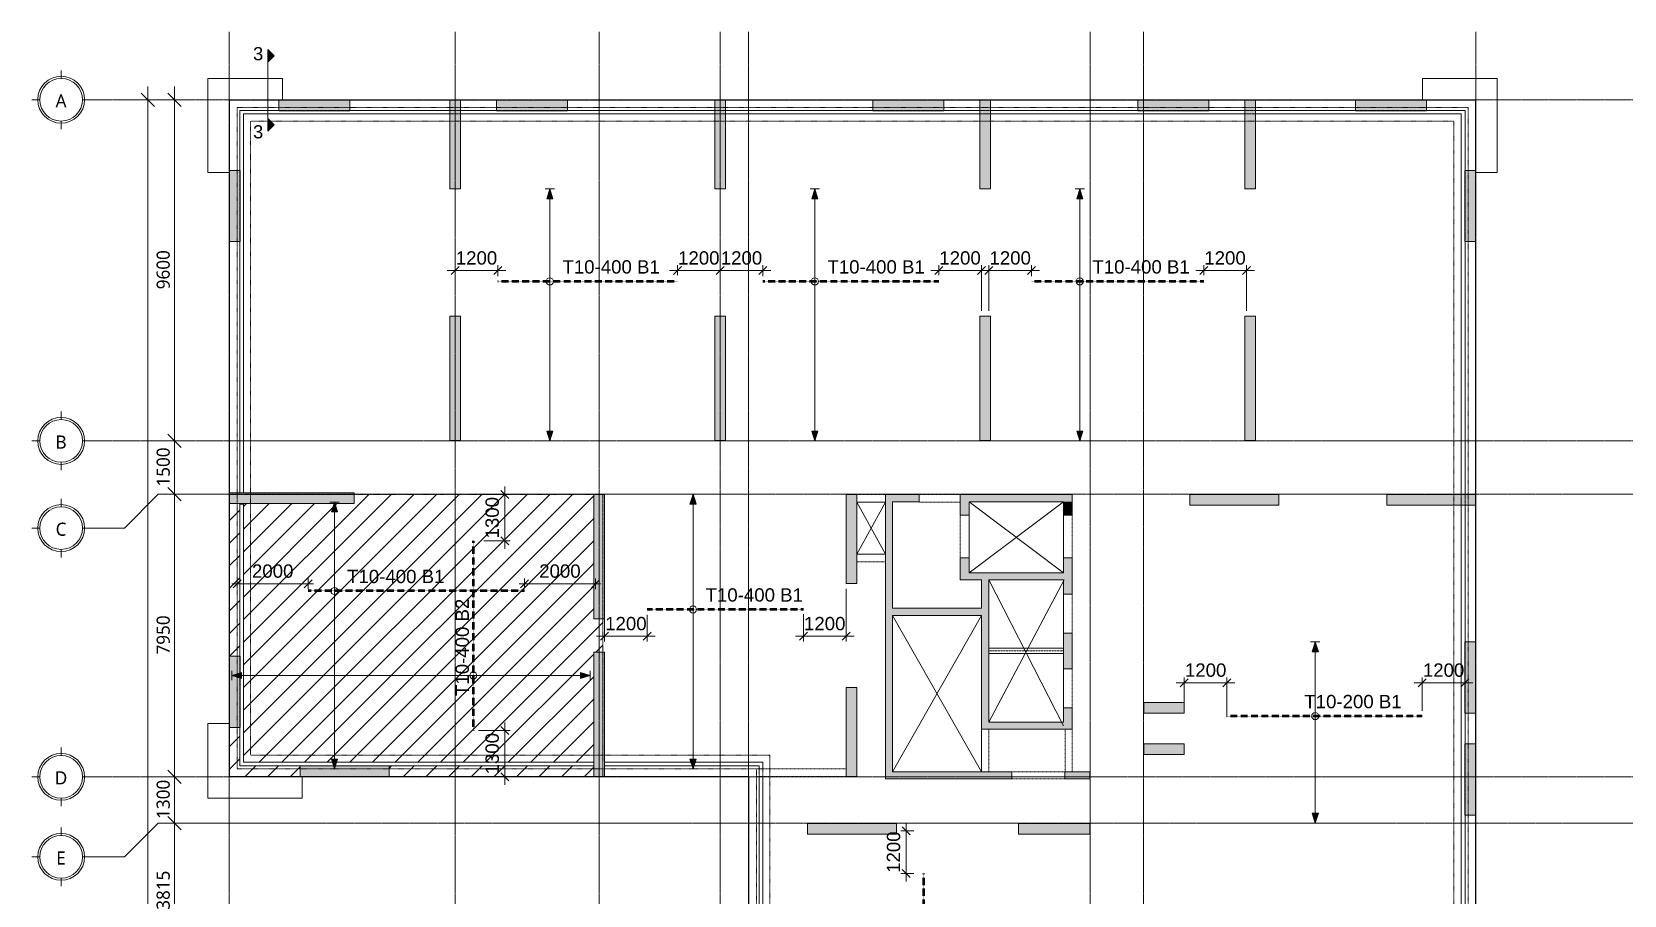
# Model space of a CAD drawing. Header units: millimetres. Extents: x -53802 to 55300, y -23895 to 35510.
# Drawn here: x -53802 to -9034, y 11220 to 35510 of the extents above; entities that cross this region are included whole.
import ezdxf

# ---------------------------------------------------------------- set-up
doc = ezdxf.new("R2010")
doc.units = ezdxf.units.MM
for name, pattern in [('Caché', [3, 2, -1]), ('cham gach', [5.5, 2.5, -1.5, 0, -1.5]), ('IMPORT-HIDDEN2', [4.7625, 3.175, -1.5875]), ('Ligne de quadrillage', [22.225, 12.7, -3.175, 3.175, -3.175]), ('Tiret', [2.5, 1.25, -1.25])]:
    doc.linetypes.add(name, pattern=pattern)
for name, color, linetype, lineweight in [('A-000-T_TEXT', 231, 'Continuous', 5), ('A-010-D_DIM', 211, 'Continuous', 5), ('A-010-D_DIM-150', 211, 'Continuous', 5), ('A-010-M_LINE-T', 151, 'Continuous', 9), ('A-010_MH_LINE', 90, 'Caché', 5), ('A-200-M_WALL_EXT', 113, 'Continuous', 15), ('A-200-M_WALL_PAT', 111, 'Continuous', 15), ('A-230-H-FLOOR', 190, 'Continuous', 15), ('A-230-M_FLOOR', 192, 'Continuous', 15), ('A-230-MH_FLOOR', 190, 'cham gach', 9), ('ART-STR-DET-THIN', 5, 'Continuous', 15), ('ART-STR-SLAB-RBAR-BOT', 14, 'Continuous', 50), ('BM_STR_02F RC SLAB  - BOTTOM LAY_dwg', 8, 'Continuous', 5), ('S-280-M_COLUMN', 52, 'Continuous', 15), ('S-280-M_STRUCT_FRAME', 12, 'Continuous', 15), ('S-280-MH_COLUMN', 52, 'Tiret', 5), ('VERICAL', 7, 'Continuous', 5), ('Z-030-M_GRID', 191, 'Continuous', 5), ('Z-033_T_GRIDREF', 31, 'Continuous', 5), ('Z-060-M_DETAIL', 92, 'Continuous', 5)]:
    doc.layers.add(name, color=color, linetype=linetype, lineweight=lineweight)
doc.styles.add('Arial', font='arial.ttf', dxfattribs={"height": 375})
doc.styles.add('Arial_2', font='arial.ttf', dxfattribs={"height": 368.82485})
doc.styles.add('Trebuchet MS_1', font='trebuc.ttf', dxfattribs={"height": 369.230769})
doc.dimstyles.new('ART-Cotes_linéaires', dxfattribs={"dimscale": 304.8, "dimtxt": 375, "dimasz": 1.230315, "dimexe": 1.230315, "dimexo": 0.0625, "dimgap": 0.098425, "dimtad": 1, "dimdec": 0, "dimdsep": 46, "dimtxsty": 'Trebuchet MS_1', "dimblk1": 'OBLIQUE', "dimblk2": 'OBLIQUE', "dimsah": 1, "dimcen": 0.09, "dimdle": 1.230315, "dimazin": 0, "dimtfac": 1, "dimtdec": 4, "dimtix": 1, "dimtmove": 0, "dimatfit": 3, "dimfxl": 1.230315, "dimfxlon": 1, "dimtvp": 1, "dimtolj": 1, "dimtzin": 0, "dimarcsym": 2})

# ---------------------------------------------------------------- blocks, each defined once
blk = doc.blocks.new('BM_STR_02F RC SLAB  - BOTTOM LAY_dwg__ArchTick-3701911-4_025 - 02F - BOTTOM REINFORCEMENT')
at = {"layer": 'VERICAL'}
blk.add_line((-0.5, -0.5), (0.5, 0.5), dxfattribs=at)
blk = doc.blocks.new('BM_STR_02F RC SLAB  - BOTTOM LAY_dwg__U6-3701912-4_025 - 02F - BOTTOM REINFORCEMENT')
at = {"layer": 'ART-STR-DET-THIN'}
for points in [[(1550, 6815), (1375, 6815), (1462, 7090)], [(1462, 0), (1375, 275), (1550, 275)]]:
    blk.add_hatch(color=252, dxfattribs=at).paths.add_polyline_path(points, flags=0)
at = {"layer": 'ART-STR-DET-THIN', "color": 252}
for p, q in [((1331, 7090), (1593, 7090)), ((1375, 6815), (1462, 7090)), ((1550, 6815), (1375, 6815)), ((1462, 7090), (1550, 6815)), ((1462, 275), (1462, 6815)), ((1331, 0), (1593, 0)), ((1462, 0), (1375, 275)), ((1375, 275), (1550, 275)), ((1550, 275), (1462, 0))]:
    blk.add_line(p, q, dxfattribs=at)
blk.add_circle((1462, 4488), 100, dxfattribs=at)
at = {"layer": 'ART-STR-SLAB-RBAR-BOT', "linetype": 'IMPORT-HIDDEN2'}
blk.add_line((5051, 4488), (0, 4488), dxfattribs=at)
blk = doc.blocks.new('BM_STR_02F RC SLAB  - BOTTOM LAY_dwg__U7-3701913-4_025 - 02F - BOTTOM REINFORCEMENT')
at = {"layer": 'ART-STR-DET-THIN'}
for points in [[(1550, 6815), (1375, 6815), (1462, 7090)], [(1462, 0), (1375, 275), (1550, 275)]]:
    blk.add_hatch(color=252, dxfattribs=at).paths.add_polyline_path(points, flags=0)
at = {"layer": 'ART-STR-DET-THIN', "color": 252}
for p, q in [((1331, 7090), (1593, 7090)), ((1375, 6815), (1462, 7090)), ((1550, 6815), (1375, 6815)), ((1462, 7090), (1550, 6815)), ((1462, 275), (1462, 6815)), ((1331, 0), (1593, 0)), ((1462, 0), (1375, 275)), ((1375, 275), (1550, 275)), ((1550, 275), (1462, 0))]:
    blk.add_line(p, q, dxfattribs=at)
blk.add_circle((1462, 4488), 100, dxfattribs=at)
at = {"layer": 'ART-STR-SLAB-RBAR-BOT', "linetype": 'IMPORT-HIDDEN2'}
blk.add_line((4946, 4488), (0, 4488), dxfattribs=at)
blk = doc.blocks.new('BM_STR_02F RC SLAB  - BOTTOM LAY_dwg__U8-3701914-4_025 - 02F - BOTTOM REINFORCEMENT')
at = {"layer": 'ART-STR-DET-THIN'}
for points in [[(1330, 6815), (1270, 6815), (1357, 7090), (1445, 6815)], [(1357, 0), (1270, 275), (1445, 275)]]:
    blk.add_hatch(color=252, dxfattribs=at).paths.add_polyline_path(points, flags=0)
at = {"layer": 'ART-STR-DET-THIN', "color": 252}
for p, q in [((1226, 7090), (1488, 7090)), ((1270, 6815), (1357, 7090)), ((1330, 6815), (1270, 6815)), ((1445, 6815), (1330, 6815)), ((1357, 7090), (1445, 6815)), ((1357, 275), (1357, 6815)), ((1226, 0), (1488, 0)), ((1357, 0), (1270, 275)), ((1270, 275), (1445, 275)), ((1445, 275), (1357, 0))]:
    blk.add_line(p, q, dxfattribs=at)
blk.add_circle((1357, 4488), 100, dxfattribs=at)
at = {"layer": 'ART-STR-SLAB-RBAR-BOT', "linetype": 'IMPORT-HIDDEN2'}
blk.add_line((4841, 4488), (0, 4488), dxfattribs=at)
blk = doc.blocks.new('BM_STR_02F RC SLAB  - BOTTOM LAY_dwg__U48-3701915-4_025 - 02F - BOTTOM REINFORCEMENT')
at = {"layer": 'ART-STR-DET-THIN'}
for points in [[(824, 7235), (649, 7235), (737, 7510), (754, 7457)], [(737, 0), (649, 275), (824, 275)]]:
    blk.add_hatch(color=252, dxfattribs=at).paths.add_polyline_path(points, flags=0)
at = {"layer": 'ART-STR-DET-THIN', "color": 252}
for p, q in [((606, 7510), (868, 7510)), ((649, 7235), (737, 7510)), ((824, 7235), (649, 7235)), ((737, 7510), (754, 7457)), ((737, 275), (737, 7235)), ((754, 7457), (824, 7235)), ((606, 0), (868, 0)), ((737, 0), (649, 275)), ((649, 275), (824, 275)), ((824, 275), (737, 0))]:
    blk.add_line(p, q, dxfattribs=at)
blk.add_circle((737, 5008), 100, dxfattribs=at)
at = {"layer": 'ART-STR-SLAB-RBAR-BOT', "linetype": 'IMPORT-HIDDEN2'}
blk.add_line((6076, 5008), (0, 5008), dxfattribs=at)
blk = doc.blocks.new('BM_STR_02F RC SLAB  - BOTTOM LAY_dwg__U86-3701916-4_025 - 02F - BOTTOM REINFORCEMENT')
at = {"layer": 'ART-STR-DET-THIN'}
for points in [[(1374, 7455), (1199, 7455), (1287, 7730), (1374, 7457)], [(1287, 0), (1199, 275), (1374, 275)]]:
    blk.add_hatch(color=252, dxfattribs=at).paths.add_polyline_path(points, flags=0)
at = {"layer": 'ART-STR-DET-THIN', "color": 252}
for p, q in [((1156, 7730), (1418, 7730)), ((1199, 7455), (1287, 7730)), ((1287, 7730), (1374, 7457)), ((1374, 7455), (1199, 7455)), ((1287, 275), (1287, 7455)), ((1374, 7457), (1374, 7455)), ((1156, 0), (1418, 0)), ((1287, 0), (1199, 275)), ((1199, 275), (1374, 275)), ((1374, 275), (1287, 0))]:
    blk.add_line(p, q, dxfattribs=at)
blk.add_circle((1287, 4488), 100, dxfattribs=at)
at = {"layer": 'ART-STR-SLAB-RBAR-BOT', "linetype": 'IMPORT-HIDDEN2'}
blk.add_line((4390, 4488), (0, 4488), dxfattribs=at)
blk = doc.blocks.new('BM_STR_02F RC SLAB  - BOTTOM LAY_dwg__U11-3701925-4_025 - 02F - BOTTOM REINFORCEMENT')
at = {"layer": 'ART-STR-DET-THIN'}
for points in [[(763, 9105), (851, 9380), (938, 9105)], [(763, 275), (938, 275), (851, 0)]]:
    blk.add_hatch(color=252, dxfattribs=at).paths.add_polyline_path(points, flags=0)
at = {"layer": 'ART-STR-DET-THIN', "color": 252}
for p, q in [((720, 9380), (982, 9380)), ((763, 9105), (851, 9380)), ((938, 9105), (763, 9105)), ((851, 9380), (938, 9105)), ((851, 275), (851, 9105)), ((720, 0), (982, 0)), ((763, 275), (938, 275)), ((851, 0), (763, 275)), ((938, 275), (851, 0))]:
    blk.add_line(p, q, dxfattribs=at)
blk.add_circle((851, 4685), 100, dxfattribs=at)
at = {"layer": 'ART-STR-SLAB-RBAR-BOT', "linetype": 'IMPORT-HIDDEN2'}
blk.add_line((4525, 4685), (0, 4685), dxfattribs=at)
blk = doc.blocks.new('BM_STR_02F RC SLAB  - BOTTOM LAY_dwg__U81-3701926-4_025 - 02F - BOTTOM REINFORCEMENT')
at = {"layer": 'ART-STR-DET-THIN'}
for points in [[(1463, 9800), (1551, 10075), (1638, 9800)], [(1463, 275), (1638, 275), (1551, 0)]]:
    blk.add_hatch(color=252, dxfattribs=at).paths.add_polyline_path(points, flags=0)
at = {"layer": 'ART-STR-DET-THIN', "color": 252}
for p, q in [((1420, 10075), (1682, 10075)), ((1463, 9800), (1551, 10075)), ((1551, 10075), (1638, 9800)), ((1638, 9800), (1463, 9800)), ((1551, 275), (1551, 9800)), ((1420, 0), (1682, 0)), ((1463, 275), (1638, 275)), ((1551, 0), (1463, 275)), ((1638, 275), (1551, 0))]:
    blk.add_line(p, q, dxfattribs=at)
blk.add_circle((1551, 3285), 100, dxfattribs=at)
at = {"layer": 'ART-STR-SLAB-RBAR-BOT', "linetype": 'IMPORT-HIDDEN2'}
blk.add_line((5340, 3285), (0, 3285), dxfattribs=at)
blk = doc.blocks.new('BM_STR_02F RC SLAB  - BOTTOM LAY_dwg__U51-3701929-4_025 - 02F - BOTTOM REINFORCEMENT')
at = {"layer": 'ART-STR-DET-THIN'}
for points in [[(2570, 4820), (2395, 4820), (2482, 5095)], [(2482, 0), (2395, 275), (2570, 275)]]:
    blk.add_hatch(color=252, dxfattribs=at).paths.add_polyline_path(points, flags=0)
at = {"layer": 'ART-STR-DET-THIN', "color": 252}
for p, q in [((2351, 5095), (2613, 5095)), ((2395, 4820), (2482, 5095)), ((2482, 5095), (2570, 4820)), ((2570, 4820), (2395, 4820)), ((2482, 275), (2482, 4820)), ((2351, 0), (2613, 0)), ((2482, 0), (2395, 275)), ((2395, 275), (2570, 275)), ((2570, 275), (2482, 0))]:
    blk.add_line(p, q, dxfattribs=at)
blk.add_circle((2482, 3008), 100, dxfattribs=at)
at = {"layer": 'ART-STR-SLAB-RBAR-BOT', "linetype": 'IMPORT-HIDDEN2'}
blk.add_line((5490, 3008), (0, 3008), dxfattribs=at)
blk = doc.blocks.new('BM_STR_02F RC SLAB  - BOTTOM LAY_dwg-3033874-4_025 - 02F - BOTTOM REINFORCEMENT')
at = {"layer": 'VERICAL', "color": 8}
for p, q in [((-41900, 28667), (-41900, 28943)), ((-40700, 28638), (-40700, 28943)), ((-35650, 28667), (-35650, 28943)), ((-33250, 28638), (-33250, 28943)), ((-28305, 28667), (-28305, 28943)), ((-27105, 27660), (-27105, 28943)), ((-26895, 27660), (-26895, 28943)), ((-25695, 28638), (-25695, 28943)), ((-20855, 28667), (-20855, 28943)), ((-19655, 27660), (-19655, 28943)), ((-41198, 22490), (-40354, 22490)), ((-41090, 21190), (-40354, 21190)), ((-48180, 19983), (-45880, 19983)), ((-48030, 19857), (-48030, 20133)), ((-46030, 19828), (-46030, 20133)), ((-40105, 19983), (-37805, 19983)), ((-39955, 19857), (-39955, 20133)), ((-37955, 19828), (-37955, 20133)), ((-30910, 19840), (-30910, 18354)), ((-37700, 19137), (-37700, 18354)), ((-36500, 19108), (-36500, 18354)), ((-32110, 19130), (-32110, 18354)), ((-21400, 16495), (-21400, 17345)), ((-20200, 16236), (-20200, 17345)), ((-14710, 16408), (-14710, 17345)), ((-13510, 16495), (-13510, 17345)), ((-41240, 15850), (-40354, 15850)), ((-41320, 14550), (-40354, 14550)), ((-29008, 13030), (-29370, 13030)), ((-29008, 11830), (-29370, 11830))]:
    blk.add_line(p, q, dxfattribs=at)
at = {"layer": 'VERICAL', "color": 8, "flags": 128}
for points in [[(-42125, 28793), (-41900, 28793), (-40700, 28793), (-40475, 28793)], [(-34675, 28793), (-34450, 28793), (-35650, 28793), (-35875, 28793)], [(-34450, 28638), (-34450, 28943), (-34450, 28667)], [(-34225, 28793), (-34450, 28793), (-33250, 28793), (-33025, 28793)], [(-28530, 28793), (-28305, 28793), (-27105, 28793), (-26880, 28793)], [(-27120, 28793), (-26895, 28793), (-25695, 28793), (-25470, 28793)], [(-21080, 28793), (-20855, 28793), (-19655, 28793), (-19430, 28793)], [(-40504, 20965), (-40504, 21190), (-40504, 22490), (-40504, 22715)], [(-37925, 18504), (-37700, 18504), (-36500, 18504), (-36275, 18504)], [(-32335, 18504), (-32110, 18504), (-30910, 18504), (-30685, 18504)], [(-21625, 17195), (-21400, 17195), (-20200, 17195), (-19975, 17195)], [(-14935, 17195), (-14710, 17195), (-13510, 17195), (-13285, 17195)], [(-40504, 16075), (-40504, 15850), (-40504, 14550), (-40504, 14325)], [(-29220, 11605), (-29220, 11830), (-29220, 13030), (-29220, 13255)]]:
    blk.add_lwpolyline(points, dxfattribs=at)
for name, p in [('BM_STR_02F RC SLAB  - BOTTOM LAY_dwg__U6-3701912-4_025 - 02F - BOTTOM REINFORCEMENT', (-40700, 24000)), ('BM_STR_02F RC SLAB  - BOTTOM LAY_dwg__U7-3701913-4_025 - 02F - BOTTOM REINFORCEMENT', (-33250, 24000)), ('BM_STR_02F RC SLAB  - BOTTOM LAY_dwg__U8-3701914-4_025 - 02F - BOTTOM REINFORCEMENT', (-25695, 24000)), ('BM_STR_02F RC SLAB  - BOTTOM LAY_dwg__U86-3701916-4_025 - 02F - BOTTOM REINFORCEMENT', (-36500, 14770)), ('BM_STR_02F RC SLAB  - BOTTOM LAY_dwg__U48-3701915-4_025 - 02F - BOTTOM REINFORCEMENT', (-46030, 14770)), ('BM_STR_02F RC SLAB  - BOTTOM LAY_dwg__U51-3701929-4_025 - 02F - BOTTOM REINFORCEMENT', (-20200, 13250))]:
    blk.add_blockref(name, p)
at = {"xscale": 225, "yscale": 225, "zscale": 225}
for p in [(-41900, 28793), (-35650, 28793), (-34450, 28793), (-28305, 28793), (-26895, 28793), (-20855, 28793), (-46030, 19983), (-37955, 19983), (-37700, 18504), (-32110, 18504), (-21400, 17195), (-14710, 17195)]:
    blk.add_blockref('BM_STR_02F RC SLAB  - BOTTOM LAY_dwg__ArchTick-3701911-4_025 - 02F - BOTTOM REINFORCEMENT', p, dxfattribs=at)
for p, rotation in [((-40700, 28793), 180), ((-34450, 28793), 180), ((-33250, 28793), 180), ((-27105, 28793), 180), ((-25695, 28793), 180), ((-19655, 28793), 180), ((-40504, 22490), 270), ((-40504, 21190), 89.99999999999999), ((-48030, 19983), 180), ((-39955, 19983), 180), ((-36500, 18504), 180), ((-30910, 18504), 180), ((-20200, 17195), 180), ((-13510, 17195), 180), ((-40504, 15850), 270), ((-40504, 14550), 89.99999999999999), ((-29220, 13030), 270), ((-29220, 11830), 89.99999999999999)]:
    blk.add_blockref('BM_STR_02F RC SLAB  - BOTTOM LAY_dwg__ArchTick-3701911-4_025 - 02F - BOTTOM REINFORCEMENT', p, dxfattribs=dict(at, rotation=rotation))
at = {"rotation": 89.99999999999999}
for name, p in [('BM_STR_02F RC SLAB  - BOTTOM LAY_dwg__U81-3701926-4_025 - 02F - BOTTOM REINFORCEMENT', (-38105, 15850)), ('BM_STR_02F RC SLAB  - BOTTOM LAY_dwg__U11-3701925-4_025 - 02F - BOTTOM REINFORCEMENT', (-24050, 7305))]:
    blk.add_blockref(name, p, dxfattribs=at)
at = {"layer": 'VERICAL', "color": 3, "char_height": 375, "width": 1390.82, "attachment_point": 2, "line_spacing_factor": 0.938532, "style": 'Arial'}
for s, insert in [('1200', (-41300, 29336)), ('1200', (-35050, 29336)), ('1200', (-33850, 29336)), ('1200', (-27705, 29336)), ('1200', (-26295, 29336)), ('1200', (-20255, 29336)), ('2000', (-47030, 20526)), ('2000', (-38955, 20526)), ('1200', (-37100, 19048)), ('1200', (-31510, 19048)), ('1200', (-20800, 17739)), ('1200', (-14110, 17739))]:
    blk.add_mtext(s, dxfattribs=dict(at, insert=insert))
at = {"layer": 'VERICAL', "char_height": 375, "width": 3262.01, "attachment_point": 1, "line_spacing_factor": 0.938532, "style": 'Arial'}
for s, insert in [('T10-400 B1', (-38884, 29084)), ('T10-400 B1', (-31434, 29084)), ('T10-400 B1', (-23984, 29084)), ('T10-400 B1', (-44939, 20374)), ('T10-400 B1', (-34859, 19854)), ('T10-200 B1', (-18026, 16854))]:
    blk.add_mtext(s, dxfattribs=dict(at, insert=insert))
at = {"layer": 'VERICAL', "color": 3, "char_height": 375, "width": 1390.82, "attachment_point": 2, "rotation": 90, "line_spacing_factor": 0.938532, "style": 'Arial'}
for s, insert in [('1300', (-41047, 21840)), ('1300', (-41047, 15200)), ('1200', (-29764, 12430))]:
    blk.add_mtext(s, dxfattribs=dict(at, insert=insert))
at = {"layer": 'VERICAL', "insert": (-41889, 16824), "char_height": 375, "width": 3262.01, "attachment_point": 1, "rotation": 90, "line_spacing_factor": 0.938532, "style": 'Arial'}
blk.add_mtext('T10-400 B2', dxfattribs=at)
blk = doc.blocks.new('HLZ_2D_Section - SECTION 1-1-2518646-4_025 - 02F - BOTTOM REINFORCEMENT')
at = {"layer": 'Z-060-M_DETAIL'}
for points in [[(359, 0), (179, 179), (0, 0)], [(2300, 0), (2121, 179), (1941, 0)]]:
    blk.add_hatch(color=256, dxfattribs=at).paths.add_polyline_path(points, flags=0)
for p, q in [((179, 179), (0, 0)), ((0, 0), (359, 0)), ((0, 0), (2300, 0)), ((359, 0), (179, 179)), ((2121, 179), (1941, 0)), ((2300, 0), (2121, 179)), ((1941, 0), (2300, 0))]:
    blk.add_line(p, q, dxfattribs=at)
blk = doc.blocks.new('Grid - End of the grid line - Circle-4360-4_025 - 02F - BOTTOM REINFORCEMENT')
at = {"layer": 'Z-033_T_GRIDREF'}
for p, q in [((0, 4), (0, 5.5)), ((-4, 0), (-5.5, 0)), ((4, 0), (5.5, 0)), ((0, -4), (0, -5.5))]:
    blk.add_line(p, q, dxfattribs=at)
for radius in [4.4, 4]:
    blk.add_circle((0, 0), radius, dxfattribs=at)
blk = doc.blocks.new('DIMBLOCK20-4_025 - 02F - BOTTOM REINFORCEMENT')
at = {"layer": 'A-010-D_DIM-150', "transparency": 16777216}
for p, q in [((-49418, 33600), (-50168, 33600)), ((-49793, 33975), (-49793, 24000)), ((-49793, 33600), (-49418, 33600)), ((-49418, 24000), (-50168, 24000)), ((-49793, 24000), (-49418, 24000))]:
    blk.add_line(p, q, dxfattribs=at)
at = {"layer": 'A-010-D_DIM-150', "lineweight": 15, "transparency": 16777216}
for p, q in [((-49793, 33600), (-49981, 33788)), ((-49793, 33600), (-49606, 33413)), ((-49793, 24000), (-49981, 24187)), ((-49793, 24000), (-49606, 23812))]:
    blk.add_line(p, q, dxfattribs=at)
at = {"layer": 'A-010-D_DIM-150', "color": 0, "transparency": 16777216, "insert": (-50294, 28266), "char_height": 369.2, "width": 1281.36, "attachment_point": 1, "rotation": 90, "line_spacing_factor": 1.032839, "style": 'Trebuchet MS_1'}
blk.add_mtext('9600', dxfattribs=at)
blk = doc.blocks.new('_Oblique')
at = {"color": 0, "linetype": 'ByBlock', "lineweight": -2}
blk.add_line((-0.5, -0.5), (0.5, 0.5), dxfattribs=at)
blk = doc.blocks.new('DIMBLOCK21-4_025 - 02F - BOTTOM REINFORCEMENT')
at = {"layer": 'A-010-D_DIM-150', "lineweight": 15, "transparency": 16777216}
for p, q in [((-49793, 24000), (-49981, 24187)), ((-49793, 24000), (-49606, 23812)), ((-49793, 22500), (-49981, 22687)), ((-49793, 22500), (-49606, 22312))]:
    blk.add_line(p, q, dxfattribs=at)
at = {"layer": 'A-010-D_DIM-150', "transparency": 16777216}
for p, q in [((-49418, 24000), (-50168, 24000)), ((-49793, 24000), (-49793, 22500)), ((-49793, 24000), (-49418, 24000)), ((-49418, 22500), (-50168, 22500)), ((-49793, 22500), (-49418, 22500))]:
    blk.add_line(p, q, dxfattribs=at)
at = {"layer": 'A-010-D_DIM-150', "color": 0, "transparency": 16777216, "insert": (-50294, 22716), "char_height": 369.2, "width": 1281.36, "attachment_point": 1, "rotation": 90, "line_spacing_factor": 1.032839, "style": 'Trebuchet MS_1'}
blk.add_mtext('1500', dxfattribs=at)
blk = doc.blocks.new('DIMBLOCK22-4_025 - 02F - BOTTOM REINFORCEMENT')
at = {"layer": 'A-010-D_DIM-150', "transparency": 16777216}
for p, q in [((-49418, 22500), (-50168, 22500)), ((-49793, 22500), (-49793, 14550)), ((-49793, 22500), (-49418, 22500)), ((-49418, 14550), (-50168, 14550)), ((-49793, 14550), (-49418, 14550))]:
    blk.add_line(p, q, dxfattribs=at)
at = {"layer": 'A-010-D_DIM-150', "lineweight": 15, "transparency": 16777216}
for p, q in [((-49793, 22500), (-49981, 22687)), ((-49793, 22500), (-49606, 22312)), ((-49793, 14550), (-49981, 14737)), ((-49793, 14550), (-49606, 14362))]:
    blk.add_line(p, q, dxfattribs=at)
at = {"layer": 'A-010-D_DIM-150', "color": 0, "transparency": 16777216, "insert": (-50294, 17991), "char_height": 369.2, "width": 1281.36, "attachment_point": 1, "rotation": 90, "line_spacing_factor": 1.032839, "style": 'Trebuchet MS_1'}
blk.add_mtext('7950', dxfattribs=at)
blk = doc.blocks.new('DIMBLOCK23-4_025 - 02F - BOTTOM REINFORCEMENT')
at = {"layer": 'A-010-D_DIM-150', "transparency": 16777216}
for p, q in [((-49418, 14550), (-50168, 14550)), ((-49793, 14550), (-49793, 13250)), ((-49793, 14550), (-49418, 14550)), ((-49418, 13250), (-50168, 13250)), ((-49793, 13250), (-49418, 13250))]:
    blk.add_line(p, q, dxfattribs=at)
at = {"layer": 'A-010-D_DIM-150', "lineweight": 15, "transparency": 16777216}
for p, q in [((-49793, 14550), (-49981, 14737)), ((-49793, 14550), (-49606, 14362)), ((-49793, 13250), (-49981, 13437)), ((-49793, 13250), (-49606, 13062))]:
    blk.add_line(p, q, dxfattribs=at)
at = {"layer": 'A-010-D_DIM-150', "color": 0, "transparency": 16777216, "insert": (-50294, 13366), "char_height": 369.2, "width": 1281.36, "attachment_point": 1, "rotation": 90, "line_spacing_factor": 1.032839, "style": 'Trebuchet MS_1'}
blk.add_mtext('1300', dxfattribs=at)
blk = doc.blocks.new('DIMBLOCK24-4_025 - 02F - BOTTOM REINFORCEMENT')
at = {"layer": 'A-010-D_DIM-150', "lineweight": 15, "transparency": 16777216}
for p, q in [((-49793, 13250), (-49981, 13437)), ((-49793, 13250), (-49606, 13062)), ((-49793, 9435), (-49981, 9622)), ((-49793, 9435), (-49606, 9248))]:
    blk.add_line(p, q, dxfattribs=at)
at = {"layer": 'A-010-D_DIM-150', "transparency": 16777216}
for p, q in [((-49418, 13250), (-50168, 13250)), ((-49793, 13250), (-49793, 9435)), ((-49793, 13250), (-49418, 13250)), ((-49418, 9435), (-50168, 9435)), ((-49793, 9435), (-49418, 9435))]:
    blk.add_line(p, q, dxfattribs=at)
at = {"layer": 'A-010-D_DIM-150', "color": 0, "transparency": 16777216, "insert": (-50294, 10809), "char_height": 369.2, "width": 1281.36, "attachment_point": 1, "rotation": 90, "line_spacing_factor": 1.032839, "style": 'Trebuchet MS_1'}
blk.add_mtext('3815', dxfattribs=at)
blk = doc.blocks.new('DIMBLOCK32-4_025 - 02F - BOTTOM REINFORCEMENT')
at = {"layer": 'A-010-D_DIM-150', "transparency": 16777216}
for p, q in [((-50168, 33600), (-50918, 33600)), ((-50543, 33975), (-50543, -16975)), ((-50543, 33600), (-50168, 33600)), ((-50168, -16600), (-50918, -16600)), ((-50543, -16600), (-50168, -16600))]:
    blk.add_line(p, q, dxfattribs=at)
at = {"layer": 'A-010-D_DIM-150', "lineweight": 15, "transparency": 16777216}
for p, q in [((-50543, 33600), (-50731, 33788)), ((-50543, 33600), (-50356, 33413)), ((-50543, -16600), (-50731, -16413)), ((-50543, -16600), (-50356, -16788))]:
    blk.add_line(p, q, dxfattribs=at)
at = {"layer": 'A-010-D_DIM-150', "color": 0, "transparency": 16777216, "insert": (-51044, 7833), "char_height": 369.2, "width": 1601.69, "attachment_point": 1, "rotation": 90, "line_spacing_factor": 1.032839, "style": 'Trebuchet MS_1'}
blk.add_mtext('50200', dxfattribs=at)

msp = doc.modelspace()

# ---------------------------------------------------------------- hatches: boundary and pattern name
at = {"layer": 'A-200-M_WALL_PAT'}
for points in [[(-29600, 14690), (-29600, 22490), (-29800, 22490), (-29800, 14690)], [(-28850, 22290), (-28850, 22490), (-29600, 22490), (-29600, 22290)], [(-27700, 21910), (-27450, 21910), (-27450, 22490), (-27700, 22490), (-27700, 22226.9)], [(-24800, 22290), (-24550, 22290), (-24550, 22490), (-27450, 22490), (-27450, 22290)], [(-24550, 21910), (-24550, 22290), (-24800, 22290), (-24800, 21910)], [(-27450, 20090), (-27450, 20710), (-27700, 20710), (-27700, 20090)], [(-24550, 19690), (-24550, 20710), (-24800, 20710), (-24800, 19690)], [(-24800, 20090), (-24800, 20290), (-27450, 20290), (-27450, 20090), (-26530.9, 20090)], [(-27100, 16090), (-26900, 16090), (-26900, 20090), (-27100, 20090), (-27100, 16100.8)], [(-27100, 19090), (-27100, 19290), (-29600, 19290), (-29600, 19090), (-28696.5, 19090)], [(-24550, 17590), (-24550, 18590), (-24800, 18590), (-24800, 17590)], [(-24550, 15890), (-24550, 16490), (-24800, 16490), (-24800, 15890)], [(-24800, 15890), (-24800, 16090), (-27100, 16090), (-27100, 15890)], [(-26250, 14490), (-26250, 14690), (-29800, 14690), (-29800, 14490), (-28696.5, 14490)], [(-24755, 14490), (-24060, 14490), (-24060, 14690), (-24755, 14690)]]:
    msp.add_hatch(color=1, dxfattribs=at).paths.add_polyline_path(points, flags=0)
at = {"layer": 'A-230-H-FLOOR', "lineweight": 5}
h = msp.add_hatch(dxfattribs=at)
h.set_pattern_fill('FP_2', color=9, style=0, pattern_type=2)
h.set_pattern_definition([(45, (0, 0), (-318.198, 318.198), [])])
h.paths.add_polyline_path([(-41690.3, 14560), (-38000, 14560), (-38000, 14860), (-43760, 14860), (-43760, 14560)], flags=0)
h.paths.add_polyline_path([(46260, 14560), (48240, 14560), (48240, 15940), (47950, 15940), (47950, 14860), (46260, 14860), (46260, 14739)], flags=0)
h.paths.add_polyline_path([(43760, 14560), (43760, 14860), (38000, 14860), (38000, 14560)], flags=0)
h.paths.add_polyline_path([(-48240, 14560), (-46260, 14560), (-46260, 14860), (-47950, 14860), (-47950, 15940), (-48240, 15940)], flags=0)
h.paths.add_polyline_path([(44934.7, 14960), (47850, 14960), (47850, 22225), (47950, 22225), (47950, 17940), (48240, 17940), (48240, 22235), (44740, 22235), (44740, 22490), (38000, 22490), (38000, 18990), (37745, 18990), (37745, 18060), (38000, 18060), (38000, 14960)], flags=0)
h.paths.add_polyline_path([(-38000, 14960), (-38000, 18060), (-37745, 18060), (-37745, 18990), (-38000, 18990), (-38000, 22490), (-44740, 22490), (-44740, 22235), (-48240, 22235), (-48240, 17940), (-47950, 17940), (-47950, 22225), (-47850, 22225), (-47850, 14960), (-41690.3, 14960)], flags=0)
at = {"layer": 'S-280-M_COLUMN'}
for points in [[(-44860, 33290), (-44860, 33590), (-46860, 33590), (-46860, 33290), (-46021.5, 33290)], [(-41750, 31090), (-41750, 33590), (-42050, 33590), (-42050, 31090)], [(-38740, 33290), (-38740, 33590), (-40740, 33590), (-40740, 33290)], [(-34300, 31090), (-34300, 33590), (-34600, 33590), (-34600, 31090)], [(-28160, 33290), (-28160, 33590), (-30160, 33590), (-30160, 33290)], [(-26850, 31090), (-26850, 33590), (-27150, 33590), (-27150, 31090)], [(-20710, 33290), (-20710, 33590), (-22710, 33590), (-22710, 33290)], [(-19400, 31090), (-19400, 33590), (-19700, 33590), (-19700, 31090)], [(-16590, 33290), (-14590, 33290), (-14590, 33590), (-16590, 33590)], [(-47940, 29610), (-47940, 31610), (-48240, 31610), (-48240, 29610)], [(-13210, 29610), (-13210, 31610), (-13510, 31610), (-13510, 29610)], [(-41750, 24010), (-41750, 27510), (-42050, 27510), (-42050, 24010)], [(-34300, 24010), (-34300, 27510), (-34600, 27510), (-34600, 24010)], [(-26850, 24010), (-26850, 27510), (-27150, 27510), (-27150, 24010)], [(-19400, 24010), (-19400, 27510), (-19700, 27510), (-19700, 24010)], [(-44740, 22235), (-44740, 22535), (-48240, 22535), (-48240, 22235)], [(-37700, 18990), (-37700, 22490), (-38000, 22490), (-38000, 18990)], [(-30610, 19990), (-30610, 22490), (-30910, 22490), (-30910, 19990)], [(-18740, 22190), (-18740, 22490), (-21240, 22490), (-21240, 22190)], [(-13210, 22190), (-13210, 22490), (-15710, 22490), (-15710, 22190), (-15702.8, 22190)], [(-47940, 15940), (-47940, 17940), (-48240, 17940), (-48240, 15940)], [(-37700, 14560), (-37700, 18060), (-38000, 18060), (-38000, 14560)], [(-13210, 16345), (-13210, 18345), (-13510, 18345), (-13510, 16345)], [(-30610, 14560), (-30610, 17060), (-30910, 17060), (-30910, 14560)], [(-21400, 16345), (-21400, 16645), (-22540, 16645), (-22540, 16345)], [(-21400, 15175), (-21400, 15475), (-22540, 15475), (-22540, 15175)], [(-13210, 13475), (-13210, 15475), (-13510, 15475), (-13510, 13475)], [(-43760, 14560), (-43760, 14860), (-46260, 14860), (-46260, 14560)], [(-29490, 12940), (-29490, 13240), (-31990, 13240), (-31990, 12940)], [(-24060, 12940), (-24060, 13240), (-26060, 13240), (-26060, 12940), (-24365.3, 12940)]]:
    msp.add_hatch(color=1, dxfattribs=at).paths.add_polyline_path(points, flags=0)

# ---------------------------------------------------------------- linework, layer by layer
at = {"lineweight": 5}
for p, q in [((-30610, 20810), (-29800, 22280)), ((-30610, 22280), (-29800, 20810))]:
    msp.add_line(p, q, dxfattribs=at)
at = {"layer": 'A-010-M_LINE-T'}
for p, q in [((-27450, 20290), (-24800, 22290)), ((-27450, 22290), (-24800, 20290)), ((-26900, 20090), (-24800, 15984.4)), ((-26900, 16090), (-24773.2, 20090)), ((-29600, 19090), (-27100, 14690)), ((-29600, 14690), (-27100, 19090)), ((-24800, 18165), (-26900, 18165)), ((-24800, 18015), (-26900, 18015))]:
    msp.add_line(p, q, dxfattribs=at)
at = {"layer": 'A-010_MH_LINE'}
msp.add_line((-24800, 18090), (-26900, 18090), dxfattribs=at)
at = {"layer": 'A-200-M_WALL_EXT'}
for p, q in [((-29800, 22490), (-29800, 14490)), ((-28850, 22490), (-29800, 22490)), ((-28850, 22290), (-28850, 22490)), ((-24550, 22490), (-27700, 22490)), ((-27700, 22490), (-27700, 21910)), ((-24550, 21910), (-24550, 22490)), ((-29600, 19290), (-29600, 22290)), ((-29600, 22290), (-28850, 22290)), ((-27450, 22290), (-24800, 22290)), ((-27450, 21910), (-27450, 22290)), ((-24800, 22290), (-24800, 21910)), ((-27700, 21910), (-27450, 21910)), ((-24800, 21910), (-24550, 21910)), ((-27450, 20710), (-27700, 20710)), ((-27700, 20710), (-27700, 20090)), ((-27450, 20290), (-27450, 20710)), ((-24800, 20710), (-24800, 20290)), ((-24550, 20710), (-24800, 20710)), ((-24550, 19690), (-24550, 20710)), ((-24800, 20290), (-27450, 20290)), ((-27700, 20090), (-27100, 20090)), ((-27100, 20090), (-27100, 19290)), ((-26900, 16090), (-26900, 20090)), ((-26900, 20090), (-24800, 20090)), ((-24800, 20090), (-24800, 19690)), ((-27100, 19290), (-29600, 19290)), ((-24800, 19690), (-24550, 19690)), ((-29600, 14690), (-29600, 19090)), ((-29600, 19090), (-27100, 19090)), ((-27100, 19090), (-27100, 15890)), ((-24800, 18590), (-24800, 17590)), ((-24550, 18590), (-24800, 18590)), ((-24550, 17590), (-24550, 18590)), ((-24800, 17590), (-24550, 17590)), ((-24800, 16490), (-24800, 16090)), ((-24550, 16490), (-24800, 16490)), ((-24550, 15890), (-24550, 16490)), ((-27100, 15890), (-24550, 15890)), ((-24800, 16090), (-26900, 16090)), ((-29800, 14490), (-26250, 14490)), ((-26250, 14690), (-29600, 14690)), ((-26250, 14490), (-26250, 14690)), ((-24060, 14690), (-24755, 14690)), ((-24755, 14690), (-24755, 14490)), ((-24755, 14490), (-24060, 14490)), ((-24060, 14490), (-24060, 14690))]:
    msp.add_line(p, q, dxfattribs=at)
at = {"layer": 'A-230-M_FLOOR'}
for p, q in [((-46750, 34200), (-48850, 34200)), ((-48850, 34200), (-48850, 31550)), ((-46750, 33590), (-46750, 34200)), ((-12600, 34200), (-14700, 34200)), ((-14700, 34200), (-14700, 33590)), ((-12600, 31550), (-12600, 34200)), ((-48240, 33590), (-46860, 33590)), ((-48240, 31610), (-48240, 33590)), ((-44860, 33590), (-42050, 33590)), ((-41750, 33590), (-40740, 33590)), ((-38740, 33590), (-34600, 33590)), ((-34300, 33590), (-30160, 33590)), ((-28160, 33590), (-27150, 33590)), ((-26850, 33590), (-22710, 33590)), ((-20710, 33590), (-19700, 33590)), ((-19400, 33590), (-16590, 33590)), ((-14590, 33590), (-13210, 33590)), ((-13210, 33590), (-13210, 31610)), ((-47950, 31610), (-47950, 33300)), ((-47950, 33300), (-46860, 33300)), ((-42050, 33200), (-47850, 33200)), ((-47850, 33200), (-47850, 22535)), ((-44860, 33300), (-42050, 33300)), ((-41750, 33300), (-40740, 33300)), ((-34600, 33200), (-41750, 33200)), ((-38740, 33300), (-34600, 33300)), ((-34300, 33300), (-30160, 33300)), ((-27150, 33200), (-34300, 33200)), ((-28160, 33300), (-27150, 33300)), ((-26850, 33300), (-22710, 33300)), ((-19700, 33200), (-26850, 33200)), ((-20710, 33300), (-19700, 33300)), ((-19400, 33300), (-16590, 33300)), ((-13620, 33200), (-19400, 33200)), ((-14590, 33300), (-13500, 33300)), ((-13620, 22490), (-13620, 33200)), ((-13500, 33300), (-13500, 31610)), ((-48850, 31550), (-48240, 31550)), ((-13210, 31550), (-12600, 31550)), ((-48240, 22535), (-48240, 29610)), ((-47950, 22535), (-47950, 29610)), ((-13500, 29610), (-13500, 22490)), ((-13210, 29610), (-13210, 22490)), ((-48240, 22235), (-48240, 17940)), ((-47950, 22225), (-47850, 22225)), ((-47950, 17940), (-47950, 22225)), ((-47850, 22225), (-47850, 14960)), ((-29800, 22280), (-30610, 22280)), ((-13620, 9585), (-13620, 22190)), ((-13500, 22190), (-13500, 18345)), ((-13210, 22190), (-13210, 18345)), ((-27450, 21910), (-27450, 20710)), ((-24800, 20710), (-24800, 21910)), ((-30610, 20810), (-29800, 20810)), ((-24800, 18590), (-24800, 19690)), ((-24800, 16490), (-24800, 17590)), ((-13500, 16345), (-13500, 15475)), ((-13210, 16345), (-13210, 15475)), ((-48850, 16050), (-48850, 13950)), ((-48240, 16050), (-48850, 16050)), ((-48240, 15940), (-48240, 14560)), ((-47950, 14860), (-47950, 15940)), ((-27100, 14690), (-27100, 15890)), ((-46260, 14860), (-47950, 14860)), ((-47850, 14960), (-38000, 14960)), ((-38000, 14860), (-43760, 14860)), ((-37700, 14960), (-33250, 14960)), ((-33350, 14860), (-37700, 14860)), ((-33350, 14770), (-33350, 14860)), ((-33250, 14960), (-33250, 14770)), ((-48240, 14560), (-46260, 14560)), ((-46200, 13950), (-46200, 14560)), ((-43760, 14560), (-38000, 14560)), ((-33640, 14560), (-37700, 14560)), ((-33640, 6105), (-33640, 14560)), ((-33350, 6105), (-33350, 14560)), ((-33250, 14560), (-33250, 6105)), ((-48850, 13950), (-46200, 13950)), ((-13500, 13475), (-13500, 9585)), ((-13210, 13475), (-13210, 9585))]:
    msp.add_line(p, q, dxfattribs=at)
at = {"layer": 'A-230-MH_FLOOR', "color": 7, "lineweight": 5}
for p, q in [((-48030, 22490), (-48030, 33380)), ((-48030, 33380), (-13420, 33380)), ((-46860, 33300), (-44860, 33300)), ((-42050, 33300), (-41750, 33300)), ((-41750, 33200), (-42050, 33200)), ((-40740, 33300), (-38740, 33300)), ((-34600, 33300), (-34300, 33300)), ((-34300, 33200), (-34600, 33200)), ((-30160, 33300), (-28160, 33300)), ((-27150, 33300), (-26850, 33300)), ((-26850, 33200), (-27150, 33200)), ((-22710, 33300), (-20710, 33300)), ((-19700, 33300), (-19400, 33300)), ((-19400, 33200), (-19700, 33200)), ((-16590, 33300), (-14590, 33300)), ((-13420, 33380), (-13420, -220)), ((-47164.4, 33000), (-47650, 33000)), ((-47650, 33000), (-47650, 22490)), ((-13820, 33000), (-47091.7, 33000)), ((-13820, -600), (-13820, 33000)), ((-47950, 29610), (-47950, 31610)), ((-13500, 31610), (-13500, 29610)), ((-48240, 22490), (-38000, 22490)), ((-48030, 22490), (-48030, 14770)), ((-47650, 15160), (-47650, 22490)), ((-37745, 22490), (-37745, 14560)), ((-13620, 22190), (-13620, 22490)), ((-13500, 22490), (-13500, 22190)), ((-47950, 15940), (-47950, 17940)), ((-13500, 18345), (-13500, 16345)), ((-13500, 15475), (-13500, 13475)), ((-37745, 15160), (-47650, 15160)), ((-37745, 15160), (-33050, 15160)), ((-33050, 15160), (-33050, -14650)), ((-48030, 14770), (-37745, 14770)), ((-33430, 14770), (-37745, 14770)), ((-33430, 4840), (-33430, 14770)), ((-33350, 14560), (-33350, 14770)), ((-33250, 14770), (-33250, 14560))]:
    msp.add_line(p, q, dxfattribs=at)
at = {"layer": 'S-280-M_COLUMN'}
for p, q in [((-44860, 33590), (-46860, 33590)), ((-46860, 33590), (-46860, 33290)), ((-44860, 33290), (-44860, 33590)), ((-42050, 33590), (-42050, 31090)), ((-41750, 33590), (-42050, 33590)), ((-41750, 31090), (-41750, 33590)), ((-38740, 33590), (-40740, 33590)), ((-40740, 33590), (-40740, 33290)), ((-38740, 33290), (-38740, 33590)), ((-34600, 33590), (-34600, 31090)), ((-34300, 33590), (-34600, 33590)), ((-34300, 31090), (-34300, 33590)), ((-28160, 33590), (-30160, 33590)), ((-30160, 33590), (-30160, 33290)), ((-28160, 33290), (-28160, 33590)), ((-27150, 33590), (-27150, 31090)), ((-26850, 33590), (-27150, 33590)), ((-26850, 31090), (-26850, 33590)), ((-20710, 33590), (-22710, 33590)), ((-22710, 33590), (-22710, 33290)), ((-20710, 33290), (-20710, 33590)), ((-19700, 33590), (-19700, 31090)), ((-19400, 33590), (-19700, 33590)), ((-19400, 31090), (-19400, 33590)), ((-14590, 33590), (-16590, 33590)), ((-16590, 33590), (-16590, 33290)), ((-14590, 33290), (-14590, 33590)), ((-46860, 33290), (-44860, 33290)), ((-40740, 33290), (-38740, 33290)), ((-30160, 33290), (-28160, 33290)), ((-22710, 33290), (-20710, 33290)), ((-16590, 33290), (-14590, 33290)), ((-48240, 31610), (-48240, 29610)), ((-47940, 31610), (-48240, 31610)), ((-47940, 29610), (-47940, 31610)), ((-13510, 31610), (-13510, 29610)), ((-13210, 31610), (-13510, 31610)), ((-13210, 29610), (-13210, 31610)), ((-42050, 31090), (-41750, 31090)), ((-34600, 31090), (-34300, 31090)), ((-27150, 31090), (-26850, 31090)), ((-19700, 31090), (-19400, 31090)), ((-48240, 29610), (-47940, 29610)), ((-13510, 29610), (-13210, 29610)), ((-42050, 27510), (-42050, 24010)), ((-41750, 27510), (-42050, 27510)), ((-41750, 24010), (-41750, 27510)), ((-34600, 27510), (-34600, 24010)), ((-34300, 27510), (-34600, 27510)), ((-34300, 24010), (-34300, 27510)), ((-27150, 27510), (-27150, 24010)), ((-26850, 27510), (-27150, 27510)), ((-26850, 24010), (-26850, 27510)), ((-19700, 27510), (-19700, 24010)), ((-19400, 27510), (-19700, 27510)), ((-19400, 24010), (-19400, 27510)), ((-42050, 24010), (-41750, 24010)), ((-34600, 24010), (-34300, 24010)), ((-27150, 24010), (-26850, 24010)), ((-19700, 24010), (-19400, 24010)), ((-44740, 22535), (-48240, 22535)), ((-48240, 22535), (-48240, 22235)), ((-44740, 22235), (-44740, 22535)), ((-38000, 22490), (-38000, 18990)), ((-37700, 22490), (-38000, 22490)), ((-37700, 18990), (-37700, 22490)), ((-30910, 22490), (-30910, 19990)), ((-30610, 22490), (-30910, 22490)), ((-30610, 19990), (-30610, 22490)), ((-18740, 22490), (-21240, 22490)), ((-21240, 22490), (-21240, 22190)), ((-18740, 22190), (-18740, 22490)), ((-13210, 22490), (-15710, 22490)), ((-15710, 22490), (-15710, 22190)), ((-13210, 22190), (-13210, 22490)), ((-48240, 22235), (-44740, 22235)), ((-21240, 22190), (-18740, 22190)), ((-15710, 22190), (-13210, 22190)), ((-30910, 19990), (-30610, 19990)), ((-38000, 18990), (-37700, 18990)), ((-48240, 17940), (-48240, 15940)), ((-47940, 17940), (-48240, 17940)), ((-47940, 15940), (-47940, 17940)), ((-38000, 18060), (-38000, 14560)), ((-37700, 18060), (-38000, 18060)), ((-37700, 14560), (-37700, 18060)), ((-13210, 18345), (-13510, 18345)), ((-13510, 18345), (-13510, 16345)), ((-13210, 16345), (-13210, 18345)), ((-30910, 17060), (-30910, 14560)), ((-30610, 17060), (-30910, 17060)), ((-30610, 14560), (-30610, 17060)), ((-21400, 16645), (-22540, 16645)), ((-22540, 16645), (-22540, 16345)), ((-21400, 16345), (-21400, 16645)), ((-22540, 16345), (-21400, 16345)), ((-13510, 16345), (-13210, 16345)), ((-48240, 15940), (-47940, 15940)), ((-21400, 15475), (-22540, 15475)), ((-22540, 15475), (-22540, 15175)), ((-21400, 15175), (-21400, 15475)), ((-13210, 15475), (-13510, 15475)), ((-13510, 15475), (-13510, 13475)), ((-13210, 13475), (-13210, 15475)), ((-43760, 14860), (-46260, 14860)), ((-46260, 14860), (-46260, 14560)), ((-43760, 14560), (-43760, 14860)), ((-22540, 15175), (-21400, 15175)), ((-46260, 14560), (-43760, 14560)), ((-38000, 14560), (-37700, 14560)), ((-30910, 14560), (-30610, 14560)), ((-13510, 13475), (-13210, 13475)), ((-29490, 13240), (-31990, 13240)), ((-31990, 13240), (-31990, 12940)), ((-29490, 12940), (-29490, 13240)), ((-24060, 13240), (-26060, 13240)), ((-26060, 13240), (-26060, 12940)), ((-24060, 12940), (-24060, 13240)), ((-31990, 12940), (-29490, 12940)), ((-26060, 12940), (-24060, 12940))]:
    msp.add_line(p, q, dxfattribs=at)
at = {"layer": 'S-280-M_STRUCT_FRAME', "linetype": 'Tiret', "lineweight": 5}
for p, q in [((-30610, 22490), (-29800, 22490)), ((-28850, 22490), (-27700, 22490)), ((-28850, 22280), (-28850, 22290)), ((-27700, 22280), (-28850, 22280)), ((-27700, 20710), (-27700, 21910)), ((-24550, 21910), (-24550, 20710)), ((-29800, 20600), (-30610, 20600)), ((-24550, 19690), (-24550, 18590)), ((-24550, 17590), (-24550, 16490)), ((-26900, 15890), (-26900, 14690)), ((-24750, 14690), (-24750, 15890)), ((-24550, 15890), (-24550, 14690)), ((-33430, 14770), (-33350, 14770)), ((-33350, 14560), (-33430, 14560)), ((-33250, 14770), (-30910, 14770)), ((-30910, 14560), (-33250, 14560)), ((-26250, 14690), (-24755, 14690)), ((-24755, 14490), (-26250, 14490))]:
    msp.add_line(p, q, dxfattribs=at)
at = {"layer": 'S-280-M_STRUCT_FRAME'}
for p, q in [((-33250, 14770), (-33350, 14770)), ((-33350, 14560), (-33250, 14560))]:
    msp.add_line(p, q, dxfattribs=at)
at = {"layer": 'S-280-MH_COLUMN', "color": 10}
for p, q in [((-44860, 33300), (-46860, 33300)), ((-41750, 33300), (-42050, 33300)), ((-42050, 33200), (-41750, 33200)), ((-38740, 33300), (-40740, 33300)), ((-34300, 33300), (-34600, 33300)), ((-34600, 33200), (-34300, 33200)), ((-28160, 33300), (-30160, 33300)), ((-26850, 33300), (-27150, 33300)), ((-27150, 33200), (-26850, 33200)), ((-20710, 33300), (-22710, 33300)), ((-19400, 33300), (-19700, 33300)), ((-19700, 33200), (-19400, 33200)), ((-14590, 33300), (-16590, 33300)), ((-47950, 31610), (-47950, 29610)), ((-13500, 29610), (-13500, 31610)), ((-48030, 22490), (-48240, 22490)), ((-44740, 22490), (-47650, 22490)), ((-37745, 18990), (-37745, 22490)), ((-13620, 22490), (-13620, 22190)), ((-13500, 22190), (-13500, 22490)), ((-47950, 17940), (-47950, 15940)), ((-37745, 15160), (-37745, 18060)), ((-13500, 16345), (-13500, 18345)), ((-13500, 13475), (-13500, 15475)), ((-37745, 14560), (-37745, 14770))]:
    msp.add_line(p, q, dxfattribs=at)
at = {"layer": 'Z-030-M_GRID', "linetype": 'Ligne de quadrillage'}
for p, q in [((-48250, 35509.7), (-48250, -22244.6)), ((-41900, 35509.7), (-41900, -22244.6)), ((-37850, 35509.7), (-37850, -22244.6)), ((-34450, 35509.7), (-34450, -22244.6)), ((-33650, 35509.7), (-33650, -20339.6)), ((-24050, 35509.7), (-24050, -22244.6)), ((-22550, 35509.7), (-22550, -22244.6)), ((-13200, 35509.7), (-13200, -22244.6)), ((-52151.6, 33600), (50533.3, 33600)), ((-52151.6, 24000), (50533.3, 24000)), ((-50246.6, 22500), (50533.3, 22500)), ((-52151.6, 14550), (50533.3, 14550)), ((-50246.6, 13250), (50533.3, 13250))]:
    msp.add_line(p, q, dxfattribs=at)
at = {"layer": 'Z-030-M_GRID'}
for p, q in [((-50246.6, 22500), (-51199.1, 21547.5)), ((-51199.1, 21547.5), (-52151.6, 21547.5)), ((-50246.6, 13250), (-51199.1, 12297.5)), ((-51199.1, 12297.5), (-52151.6, 12297.5))]:
    msp.add_line(p, q, dxfattribs=at)

# ---------------------------------------------------------------- block references
at = {"layer": 'BM_STR_02F RC SLAB  - BOTTOM LAY_dwg', "color": 7}
msp.add_blockref('BM_STR_02F RC SLAB  - BOTTOM LAY_dwg-3033874-4_025 - 02F - BOTTOM REINFORCEMENT', (0, 0), dxfattribs=at)
at = {"layer": 'Z-033_T_GRIDREF', "xscale": 149.9999999999999, "yscale": 149.9999999999999, "zscale": 149.9999999999999, "rotation": 269.9999999999996}
for p in [(-52976.6, 33600), (-52976.6, 24000), (-52976.6, 21547.5), (-52976.6, 14550), (-52976.6, 12297.5)]:
    msp.add_blockref('Grid - End of the grid line - Circle-4360-4_025 - 02F - BOTTOM REINFORCEMENT', p, dxfattribs=at)
at = {"layer": 'Z-060-M_DETAIL', "rotation": 270}
msp.add_blockref('HLZ_2D_Section - SECTION 1-1-2518646-4_025 - 02F - BOTTOM REINFORCEMENT', (-47164.4, 35014.2), dxfattribs=at)

# ---------------------------------------------------------------- texts
at = {"layer": 'A-000-T_TEXT', "color": 174, "char_height": 368.8, "width": 342, "attachment_point": 1, "line_spacing_factor": 0.938532, "style": 'Arial_2'}
for insert in [(-47581.8, 35079), (-47581.8, 32881.3)]:
    msp.add_mtext('3', dxfattribs=dict(at, insert=insert))
at = {"layer": 'Z-033_T_GRIDREF', "char_height": 369.2, "attachment_point": 2, "line_spacing_factor": 1.032839, "style": 'Trebuchet MS_1'}
for s, insert, width in [('A', (-52980.5, 33753.3), 360), ('B', (-52980.5, 24153.3), 342), ('C', (-52980.5, 21700.8), 364.5), ('D', (-52980.5, 14703.3), 373.5), ('E', (-52980.5, 12450.8), 324)]:
    msp.add_mtext(s, dxfattribs=dict(at, insert=insert, width=width))

# ---------------------------------------------------------------- dimensions: what is measured, and where the dimension line sits
at = {"layer": 'A-010-D_DIM'}
for base, p1, p2, override, picture, middle in [((-50543.1, -16600), (-50168.1, 33600), (-50168.1, -16600), {"dimpost": '<>', "dimfxl": 50200.000001}, 'DIMBLOCK32-4_025 - 02F - BOTTOM REINFORCEMENT', (-50761, 8500)), ((-49793.1, 24000), (-49418.1, 33600), (-49418.1, 24000), {"dimpost": '<>', "dimfxl": 9600.000001}, 'DIMBLOCK20-4_025 - 02F - BOTTOM REINFORCEMENT', (-50011.6, 28800)), ((-49793.1, 22500), (-49418.1, 24000), (-49418.1, 22500), {"dimpost": '<>', "dimfxl": 1500}, 'DIMBLOCK21-4_025 - 02F - BOTTOM REINFORCEMENT', (-50011, 23250)), ((-49793.1, 14550), (-49418.1, 22500), (-49418.1, 14550), {"dimpost": '<>', "dimfxl": 7950}, 'DIMBLOCK22-4_025 - 02F - BOTTOM REINFORCEMENT', (-50011.6, 18525)), ((-49793.1, 13250), (-49418.1, 14550), (-49418.1, 13250), {"dimpost": '<>', "dimfxl": 1300}, 'DIMBLOCK23-4_025 - 02F - BOTTOM REINFORCEMENT', (-50011, 13900)), ((-49793.1, 9435), (-49418.1, 13250), (-49418.1, 9435), {"dimpost": '<>', "dimfxl": 3814.999999}, 'DIMBLOCK24-4_025 - 02F - BOTTOM REINFORCEMENT', (-50011, 11342.5))]:
    dim = msp.add_linear_dim(base=base, p1=p1, p2=p2, angle=90, dimstyle='ART-Cotes_linéaires', override=override, dxfattribs=at)
    dim.commit()
    dim.dimension.update_dxf_attribs({"geometry": picture, "text_midpoint": middle})

doc.saveas('drawing.dxf')
